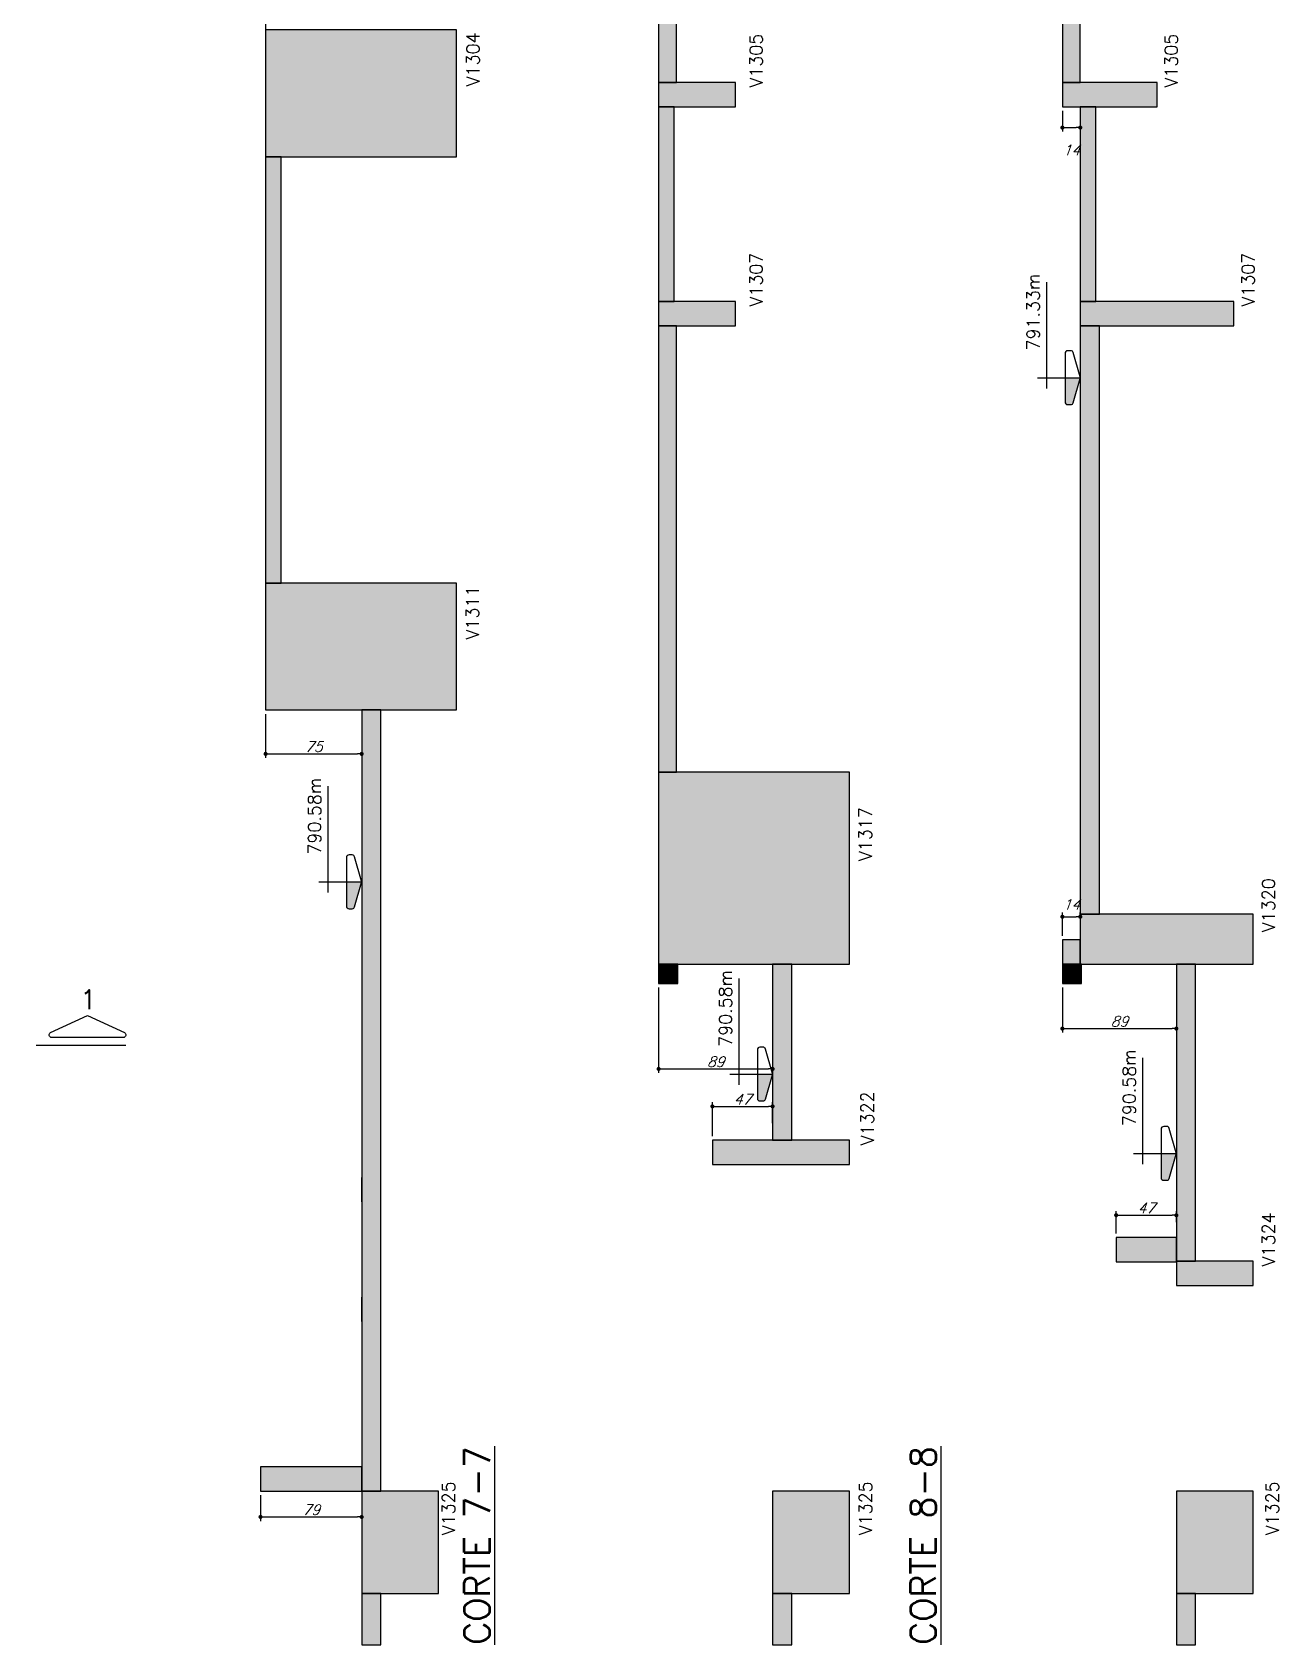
# Model space of a CAD drawing. Extents: x -5051 to 5519, y -2218 to 2282.
# Drawn here: x 3551 to 4525, y -556 to 704 of the extents above; entities that cross this region are included whole.
import ezdxf
from ezdxf.enums import TextEntityAlignment as Align

# ---------------------------------------------------------------- set-up
doc = ezdxf.new("R2010")
doc.units = 0
doc.header["$LTSCALE"] = 50
doc.header["$MEASUREMENT"] = 0
doc.layers.get('0').update_dxf_attribs({"linetype": 'CONTINUOUS'})
doc.layers.get('DEFPOINTS').update_dxf_attribs({"linetype": 'CONTINUOUS'})
for name, color, linetype in [('F-CORTE', 4, 'CONTINUOUS'), ('F-CORTE-INDICAÇÃO', 4, 'CONTINUOUS'), ('F-COTAS', 106, 'CONTINUOUS'), ('F-NÍVEL-VISTA', 2, 'CONTINUOUS'), ('F-SOLIDO-CORTE', 71, 'CONTINUOUS'), ('F-TEXTO', 6, 'CONTINUOUS'), ('F-TEXTO-YELLOW', 2, 'CONTINUOUS')]:
    doc.layers.add(name, color=color, linetype=linetype)
doc.styles.add('CP-TEXT-INCL', font='simplex.shx', dxfattribs={"oblique": 20})
doc.styles.add('MCP', font='simplex.shx')
doc.styles.add('ROMANS', font='simplex.shx')
doc.dimstyles.new('CP-COTAS-50', dxfattribs={"dimscale": 0.64, "dimtxt": 12.5, "dimasz": 5, "dimexe": 5, "dimexo": 5, "dimgap": 2.5, "dimtad": 1, "dimdec": 1, "dimdsep": 46, "dimtxsty": 'CP-TEXT-INCL', "dimblk1": 'DOT', "dimblk2": 'DOT', "dimsah": 1, "dimcen": 9, "dimclrd": 256, "dimclre": 256, "dimclrt": 256, "dimadec": 0, "dimazin": 0, "dimtfac": 1, "dimtdec": 1, "dimtmove": 2, "dimatfit": 3, "dimldrblk": 'DOT', "dimfxl": 5, "dimtolj": 1, "dimarcsym": 0})

# ---------------------------------------------------------------- blocks, each defined once
blk = doc.blocks.new('*U16')
at = {"layer": 'F-CORTE-INDICAÇÃO'}
for p, q in [((70, 0), (0, 0)), ((80, 0), (90, 0)), ((100, 0), (170, 0))]:
    blk.add_line(p, q, dxfattribs=at)
blk.add_lwpolyline([(112, 6, -0.802585), (111.2, 9.8), (140, 23.3), (168.8, 9.8, -0.802585), (168, 6)], format="xyb", close=True, dxfattribs=at)
at = {"layer": 'F-CORTE-INDICAÇÃO', "style": 'ROMANS'}
blk.add_attdef('CORTE', text='', height=15, dxfattribs=at).set_placement((140, 35.8), align=Align.MIDDLE_CENTER)
at = {"layer": 'F-CORTE-INDICAÇÃO', "color": 2, "style": 'ROMANS'}
blk.add_attdef('FOLHA', text='', height=12, dxfattribs=at).set_placement((140, -10), align=Align.MIDDLE_CENTER)
blk = doc.blocks.new('_DOT')
at = {"color": 0, "linetype": 'ByBlock'}
blk.add_line((-0.5, 0), (-1, 0), dxfattribs=at)
at = {"color": 0, "linetype": 'ByBlock', "const_width": 0.5}
blk.add_lwpolyline([(-0.25, 0, 1), (0.25, 0, 1)], format="xyb", close=True, dxfattribs=at)
blk = doc.blocks.new('*D243')
at = {"layer": 'DEFPOINTS', "color": 0, "linetype": 'Continuous', "transparency": 16777216}
for p in [(3729.4, -435.5), (3808.4, -437), (3808.4, -455.7)]:
    blk.add_point(p, dxfattribs=at)
at = {"layer": 'F-COTAS', "linetype": 'Continuous', "lineweight": -2, "transparency": 16777216}
for p, q in [((3729.4, -438.7), (3729.4, -458.9)), ((3808.4, -440.2), (3808.4, -458.9)), ((3732.6, -455.7), (3805.2, -455.7))]:
    blk.add_line(p, q, dxfattribs=at)
at = {"layer": 'F-COTAS', "linetype": 'Continuous', "lineweight": -2, "transparency": 16777216, "xscale": 3.2, "yscale": 3.2, "zscale": 3.2, "rotation": 180}
blk.add_blockref('_DOT', (3729.4, -455.7), dxfattribs=at)
at = {"layer": 'F-COTAS', "linetype": 'Continuous', "lineweight": -2, "transparency": 16777216, "xscale": 3.2, "yscale": 3.2, "zscale": 3.2}
blk.add_blockref('_DOT', (3808.4, -455.7), dxfattribs=at)
at = {"layer": 'F-COTAS', "linetype": 'Continuous', "transparency": 16777216, "insert": (3768.9, -450.1), "char_height": 8, "attachment_point": 5, "style": 'CP-TEXT-INCL'}
blk.add_mtext('\\A1;79', dxfattribs=at)
blk = doc.blocks.new('*D244')
at = {"layer": 'DEFPOINTS', "color": 0, "linetype": 'Continuous', "transparency": 16777216}
for p in [(4129.3, -135.1), (4082.3, -161.5), (4129.3, -151.3)]:
    blk.add_point(p, dxfattribs=at)
at = {"layer": 'F-COTAS', "linetype": 'Continuous', "lineweight": -2, "transparency": 16777216}
for p, q in [((4082.3, -158.3), (4082.3, -131.9)), ((4085.5, -135.1), (4126.1, -135.1)), ((4129.3, -148.1), (4129.3, -131.9))]:
    blk.add_line(p, q, dxfattribs=at)
at = {"layer": 'F-COTAS', "linetype": 'Continuous', "lineweight": -2, "transparency": 16777216, "xscale": 3.2, "yscale": 3.2, "zscale": 3.2, "rotation": 180}
blk.add_blockref('_DOT', (4082.3, -135.1), dxfattribs=at)
at = {"layer": 'F-COTAS', "linetype": 'Continuous', "lineweight": -2, "transparency": 16777216, "xscale": 3.2, "yscale": 3.2, "zscale": 3.2}
blk.add_blockref('_DOT', (4129.3, -135.1), dxfattribs=at)
at = {"layer": 'F-COTAS', "linetype": 'Continuous', "transparency": 16777216, "insert": (4105.8, -129.5), "char_height": 8, "attachment_point": 5, "style": 'CP-TEXT-INCL'}
blk.add_mtext('\\A1;47', dxfattribs=at)
blk = doc.blocks.new('*D245')
at = {"layer": 'DEFPOINTS', "color": 0, "linetype": 'Continuous', "transparency": 16777216}
for p in [(4040.3, -39), (4129.3, -61.5), (4129.3, -105.8)]:
    blk.add_point(p, dxfattribs=at)
at = {"layer": 'F-COTAS', "linetype": 'Continuous', "lineweight": -2, "transparency": 16777216}
for p, q in [((4040.3, -42.2), (4040.3, -109)), ((4129.3, -64.7), (4129.3, -109)), ((4043.5, -105.8), (4126.1, -105.8))]:
    blk.add_line(p, q, dxfattribs=at)
at = {"layer": 'F-COTAS', "linetype": 'Continuous', "lineweight": -2, "transparency": 16777216, "xscale": 3.2, "yscale": 3.2, "zscale": 3.2, "rotation": 180}
blk.add_blockref('_DOT', (4040.3, -105.8), dxfattribs=at)
at = {"layer": 'F-COTAS', "linetype": 'Continuous', "lineweight": -2, "transparency": 16777216, "xscale": 3.2, "yscale": 3.2, "zscale": 3.2}
blk.add_blockref('_DOT', (4129.3, -105.8), dxfattribs=at)
at = {"layer": 'F-COTAS', "linetype": 'Continuous', "transparency": 16777216, "insert": (4084.8, -100.2), "char_height": 8, "attachment_point": 5, "style": 'CP-TEXT-INCL'}
blk.add_mtext('\\A1;89', dxfattribs=at)
blk = doc.blocks.new('*D246')
at = {"layer": 'DEFPOINTS', "color": 0, "linetype": 'Continuous', "transparency": 16777216}
for p in [(4444.6, -220.1), (4397.6, -237.5), (4444.6, -228.7)]:
    blk.add_point(p, dxfattribs=at)
at = {"layer": 'F-COTAS', "linetype": 'Continuous', "lineweight": -2, "transparency": 16777216}
for p, q in [((4397.6, -234.3), (4397.6, -216.9)), ((4400.8, -220.1), (4441.4, -220.1)), ((4444.6, -225.5), (4444.6, -216.9))]:
    blk.add_line(p, q, dxfattribs=at)
at = {"layer": 'F-COTAS', "linetype": 'Continuous', "lineweight": -2, "transparency": 16777216, "xscale": 3.2, "yscale": 3.2, "zscale": 3.2, "rotation": 180}
blk.add_blockref('_DOT', (4397.6, -220.1), dxfattribs=at)
at = {"layer": 'F-COTAS', "linetype": 'Continuous', "lineweight": -2, "transparency": 16777216, "xscale": 3.2, "yscale": 3.2, "zscale": 3.2}
blk.add_blockref('_DOT', (4444.6, -220.1), dxfattribs=at)
at = {"layer": 'F-COTAS', "linetype": 'Continuous', "transparency": 16777216, "insert": (4421.1, -214.5), "char_height": 8, "attachment_point": 5, "style": 'CP-TEXT-INCL'}
blk.add_mtext('\\A1;47', dxfattribs=at)
blk = doc.blocks.new('*D247')
at = {"layer": 'DEFPOINTS', "color": 0, "linetype": 'Continuous', "transparency": 16777216}
for p in [(4355.6, -39), (4444.6, -46.5), (4444.6, -74.3)]:
    blk.add_point(p, dxfattribs=at)
at = {"layer": 'F-COTAS', "linetype": 'Continuous', "lineweight": -2, "transparency": 16777216}
for p, q in [((4355.6, -42.2), (4355.6, -77.5)), ((4444.6, -49.7), (4444.6, -77.5)), ((4358.8, -74.3), (4441.4, -74.3))]:
    blk.add_line(p, q, dxfattribs=at)
at = {"layer": 'F-COTAS', "linetype": 'Continuous', "lineweight": -2, "transparency": 16777216, "xscale": 3.2, "yscale": 3.2, "zscale": 3.2, "rotation": 180}
blk.add_blockref('_DOT', (4355.6, -74.3), dxfattribs=at)
at = {"layer": 'F-COTAS', "linetype": 'Continuous', "lineweight": -2, "transparency": 16777216, "xscale": 3.2, "yscale": 3.2, "zscale": 3.2}
blk.add_blockref('_DOT', (4444.6, -74.3), dxfattribs=at)
at = {"layer": 'F-COTAS', "linetype": 'Continuous', "transparency": 16777216, "insert": (4400.1, -68.7), "char_height": 8, "attachment_point": 5, "style": 'CP-TEXT-INCL'}
blk.add_mtext('\\A1;89', dxfattribs=at)
blk = doc.blocks.new('*D248')
at = {"layer": 'DEFPOINTS', "color": 0, "linetype": 'Continuous', "transparency": 16777216}
for p in [(4369.6, 13), (4369.6, 10.8), (4355.6, -5)]:
    blk.add_point(p, dxfattribs=at)
at = {"layer": 'F-COTAS', "linetype": 'Continuous', "lineweight": -2, "transparency": 16777216}
for p, q in [((4355.6, -1.8), (4355.6, 16.2)), ((4358.8, 13), (4366.4, 13)), ((4369.6, 14), (4369.6, 16.2))]:
    blk.add_line(p, q, dxfattribs=at)
at = {"layer": 'F-COTAS', "linetype": 'Continuous', "lineweight": -2, "transparency": 16777216, "xscale": 3.2, "yscale": 3.2, "zscale": 3.2, "rotation": 180}
blk.add_blockref('_DOT', (4355.6, 13), dxfattribs=at)
at = {"layer": 'F-COTAS', "linetype": 'Continuous', "lineweight": -2, "transparency": 16777216, "xscale": 3.2, "yscale": 3.2, "zscale": 3.2}
blk.add_blockref('_DOT', (4369.6, 13), dxfattribs=at)
at = {"layer": 'F-COTAS', "linetype": 'Continuous', "transparency": 16777216, "insert": (4362.6, 22.6), "char_height": 8, "attachment_point": 5, "style": 'CP-TEXT-INCL'}
blk.add_mtext('\\A1;14', dxfattribs=at)
blk = doc.blocks.new('*D249')
at = {"layer": 'DEFPOINTS', "color": 0, "linetype": 'Continuous', "transparency": 16777216}
for p in [(4355.6, 645.5), (4369.6, 645.5), (4369.6, 629.3)]:
    blk.add_point(p, dxfattribs=at)
at = {"layer": 'F-COTAS', "linetype": 'Continuous', "lineweight": -2, "transparency": 16777216}
for p, q in [((4355.6, 642.3), (4355.6, 626.1)), ((4369.6, 642.3), (4369.6, 626.1)), ((4358.8, 629.3), (4366.4, 629.3))]:
    blk.add_line(p, q, dxfattribs=at)
at = {"layer": 'F-COTAS', "linetype": 'Continuous', "lineweight": -2, "transparency": 16777216, "xscale": 3.2, "yscale": 3.2, "zscale": 3.2, "rotation": 180}
blk.add_blockref('_DOT', (4355.6, 629.3), dxfattribs=at)
at = {"layer": 'F-COTAS', "linetype": 'Continuous', "lineweight": -2, "transparency": 16777216, "xscale": 3.2, "yscale": 3.2, "zscale": 3.2}
blk.add_blockref('_DOT', (4369.6, 629.3), dxfattribs=at)
at = {"layer": 'F-COTAS', "linetype": 'Continuous', "transparency": 16777216, "insert": (4362.6, 611.7), "char_height": 8, "attachment_point": 5, "style": 'CP-TEXT-INCL'}
blk.add_mtext('\\A1;14', dxfattribs=at)
blk = doc.blocks.new('*D250')
at = {"layer": 'DEFPOINTS', "color": 0, "linetype": 'Continuous', "transparency": 16777216}
for p in [(3733.4, 174.5), (3808.4, 150.1), (3808.4, 140.2)]:
    blk.add_point(p, dxfattribs=at)
at = {"layer": 'F-COTAS', "linetype": 'Continuous', "lineweight": -2, "transparency": 16777216}
for p, q in [((3733.4, 171.3), (3733.4, 137)), ((3736.6, 140.2), (3805.2, 140.2)), ((3808.4, 146.9), (3808.4, 137))]:
    blk.add_line(p, q, dxfattribs=at)
at = {"layer": 'F-COTAS', "linetype": 'Continuous', "lineweight": -2, "transparency": 16777216, "xscale": 3.2, "yscale": 3.2, "zscale": 3.2, "rotation": 180}
blk.add_blockref('_DOT', (3733.4, 140.2), dxfattribs=at)
at = {"layer": 'F-COTAS', "linetype": 'Continuous', "lineweight": -2, "transparency": 16777216, "xscale": 3.2, "yscale": 3.2, "zscale": 3.2}
blk.add_blockref('_DOT', (3808.4, 140.2), dxfattribs=at)
at = {"layer": 'F-COTAS', "linetype": 'Continuous', "transparency": 16777216, "insert": (3770.9, 145.8), "char_height": 8, "attachment_point": 5, "style": 'CP-TEXT-INCL'}
blk.add_mtext('\\A1;75', dxfattribs=at)
blk = doc.blocks.new('Nível - Vista')
at = {"layer": 'F-NÍVEL-VISTA'}
blk.add_hatch(color=71, dxfattribs=at).paths.add_polyline_path([(0, 0.238), (-0.38, 0.238, 0.414214), (-0.42, 0.198), (-0.42, 0.148, 0.331206), (-0.391, 0.11), (-0.011, 0.002, 0.072993), (0, 0)])
at = {"layer": 'F-NÍVEL-VISTA', "color": 2}
for p, q in [((-0.168, 0.521), (1.493, 0.521)), ((0, 0.67), (0, 0))]:
    blk.add_line(p, q, dxfattribs=at)
blk.add_lwpolyline([(-0.011, 0.002, 0.146769), (0.011, 0.002), (0.391, 0.11, 0.331206), (0.42, 0.148), (0.42, 0.198, 0.414214), (0.38, 0.238), (-0.38, 0.238, 0.414214), (-0.42, 0.198), (-0.42, 0.148, 0.331206), (-0.391, 0.11), (-0.011, 0.002, 0.146769), (0.011, 0.002)], format="xyb", dxfattribs=at)
at = {"layer": 'F-TEXTO', "color": 3, "style": 'MCP'}
for tag, p in [('NÍVEL', (1.026, 0.636)), ('NÍVEL_DETALHE', (1.02, 0.186))]:
    blk.add_attdef(tag, text='', height=0.2, dxfattribs=at).set_placement(p, align=Align.CENTER)

msp = doc.modelspace()

# ---------------------------------------------------------------- hatches: boundary and pattern name
at = {"layer": 'F-SOLIDO-CORTE', "linetype": 'Continuous'}
msp.add_hatch(color=256, dxfattribs=at).paths.add_polyline_path([(4040.312, 1294.5), (4040.312, 1319.5), (4040.311, 1319.5), (4040.311, 1295.076), (4040.311, 1275.613), (4040.311, 1215.5), (4040.311, 1172.27), (4040.311, 1038.748), (4040.311, 1005.998), (4040.311, 904.846), (4040.311, 877.71), (4040.311, 793.898), (4040.311, 664.5), (4042.932, 664.5), (4051.024, 664.5), (4054.311, 664.5), (4054.311, 793.898), (4054.311, 821.034), (4054.311, 904.846), (4054.311, 937.596), (4054.311, 1038.748), (4054.311, 1081.979), (4054.311, 1215.5), (4054.311, 1294.5)])
for points in [[(4355.604, 879.877), (4355.604, 664.5), (4359.711, 664.5), (4363.233, 664.5), (4369.604, 664.5), (4369.604, 996.231), (4369.604, 1131.095), (4369.604, 1259.5), (4361.799, 1259.5), (4357.425, 1259.5), (4355.604, 1259.5), (4355.604, 1131.095)], [(3733.416, 616.952), (3733.416, 606.5), (3800.918, 606.5), (3842.483, 606.5), (3882.416, 606.5), (3882.416, 616.952), (3882.416, 619.035), (3882.416, 625.142), (3882.416, 669.992), (3882.416, 692.322), (3882.416, 705.5), (3814.914, 705.5), (3773.349, 705.5), (3733.416, 705.5), (3733.416, 692.322), (3733.416, 647.472), (3733.416, 625.142), (3733.416, 619.035)], [(4040.311, 656.482), (4040.311, 645.5), (4051.54, 645.5), (4086.221, 645.5), (4100.311, 645.5), (4100.311, 649.056), (4100.311, 660.038), (4100.311, 664.5), (4089.083, 664.5), (4054.402, 664.5), (4040.311, 664.5), (4040.311, 660.038)], [(4377.314, 645.5), (4394.605, 645.5), (4429.604, 645.5), (4429.604, 654.486), (4429.604, 660.06), (4429.604, 664.5), (4407.894, 664.5), (4390.602, 664.5), (4355.604, 664.5), (4355.604, 658.926), (4355.604, 654.486), (4355.604, 645.5)], [(4042.557, 493.5), (4049.493, 493.5), (4052.311, 493.5), (4052.311, 529.196), (4052.311, 557.642), (4052.311, 645.5), (4050.066, 645.5), (4043.13, 645.5), (4040.311, 645.5), (4040.311, 617.054), (4040.311, 529.196), (4040.311, 493.5)], [(4369.604, 619.856), (4369.604, 493.5), (4370.448, 493.5), (4371.628, 493.5), (4381.604, 493.5), (4381.604, 619.856), (4381.604, 633.87), (4381.604, 645.5), (4378.278, 645.5), (4375.518, 645.5), (4369.604, 645.5), (4369.604, 634.815)], [(3738.853, 273.5), (3740.741, 273.5), (3745.416, 273.5), (3745.416, 362.746), (3745.416, 430.701), (3745.416, 472.545), (3745.416, 555.45), (3745.416, 606.5), (3739.98, 606.5), (3736.632, 606.5), (3733.416, 606.5), (3733.416, 523.595), (3733.416, 472.545), (3733.416, 404.59), (3733.416, 362.746), (3733.416, 273.5)], [(4040.311, 485.482), (4040.311, 474.5), (4051.54, 474.5), (4086.221, 474.5), (4100.311, 474.5), (4100.311, 478.056), (4100.311, 489.038), (4100.311, 493.5), (4089.083, 493.5), (4054.402, 493.5), (4040.311, 493.5), (4040.311, 489.038)], [(4369.604, 476.37), (4369.604, 474.5), (4378.04, 474.5), (4389.849, 474.5), (4489.604, 474.5), (4489.604, 475.836), (4489.604, 477.705), (4489.604, 493.5), (4481.168, 493.5), (4469.359, 493.5), (4369.604, 493.5), (4369.604, 477.705)], [(4040.311, 317.695), (4040.311, 252.475), (4040.311, 126), (4042.932, 126), (4048.012, 126), (4054.311, 126), (4054.311, 191.22), (4054.311, 317.695), (4054.311, 392.658), (4054.311, 474.5), (4051.691, 474.5), (4043.599, 474.5), (4040.311, 474.5), (4040.311, 392.658)], [(4369.604, 344.863), (4369.604, 15), (4371.52, 15), (4373.836, 15), (4384.604, 15), (4384.604, 344.863), (4384.604, 398.881), (4384.604, 474.5), (4383.55, 474.5), (4382.073, 474.5), (4369.604, 474.5), (4369.604, 415.812)], [(3733.416, 188.35), (3733.416, 174.5), (3800.918, 174.5), (3821.763, 174.5), (3882.416, 174.5), (3882.416, 219.35), (3882.416, 233.201), (3882.416, 273.5), (3814.914, 273.5), (3794.069, 273.5), (3733.416, 273.5), (3733.416, 233.201)], [(3808.416, -260.687), (3808.416, -435.5), (3810.557, -435.5), (3811.814, -435.5), (3823.416, -435.5), (3823.416, -260.687), (3823.416, -52.143), (3823.416, 12.257), (3823.416, 16.788), (3823.416, 18.187), (3823.416, 173.075), (3823.416, 174.5), (3816.621, 174.5), (3814.522, 174.5), (3808.416, 174.5), (3808.416, 173.075), (3808.416, 18.187), (3808.416, 13.656), (3808.416, 12.257), (3808.416, -159.751)], [(4040.311, -2.178), (4040.311, -24), (4068.196, -24), (4122.27, -24), (4189.311, -24), (4189.311, -2.178), (4189.311, -1.56), (4189.311, 44.246), (4189.311, 72.317), (4189.311, 124.843), (4189.311, 126), (4161.427, 126), (4107.353, 126), (4040.311, 126), (4040.311, 124.843), (4040.311, 96.772), (4040.311, 44.246), (4040.311, -1.56)], [(4387.562, -24), (4408.981, -24), (4504.604, -24), (4504.604, 3.624), (4504.604, 6.152), (4504.604, 9.166), (4504.604, 11.807), (4504.604, 15), (4487.361, 15), (4466.517, 15), (4369.604, 15), (4369.604, 12.34), (4369.604, 9.166), (4369.604, 6.639), (4369.604, 3.624), (4369.604, -24)], [(4369.604, -8.086), (4369.604, -5), (4368.687, -5), (4366.413, -5), (4355.604, -5), (4355.604, -6.245), (4355.604, -9.331), (4355.604, -24), (4356.521, -24), (4358.795, -24), (4369.604, -24), (4369.604, -9.331)], [(4055.311, -26.584), (4055.311, -24), (4055.069, -24), (4052.485, -24), (4040.311, -24), (4040.311, -24.242), (4040.311, -26.826), (4040.311, -39), (4040.554, -39), (4043.138, -39), (4055.311, -39), (4055.311, -26.826)], [(4129.311, -161.5), (4132.119, -161.5), (4140.618, -161.5), (4144.311, -161.5), (4144.311, -135.768), (4144.311, -57.853), (4144.311, -24), (4141.504, -24), (4136.061, -24), (4129.311, -24), (4129.311, -57.853), (4129.311, -83.585)], [(4370.604, -33.032), (4370.604, -24), (4369.621, -24), (4360.589, -24), (4355.604, -24), (4355.604, -24.983), (4355.604, -34.015), (4355.604, -39), (4356.587, -39), (4365.619, -39), (4370.604, -39), (4370.604, -34.015)], [(4444.604, -31.244), (4444.604, -231.233), (4444.604, -246.562), (4444.604, -256), (4448.77, -256), (4451.335, -256), (4459.604, -256), (4459.604, -243.381), (4459.604, -231.233), (4459.604, -31.244), (4459.604, -27.314), (4459.604, -24), (4457.609, -24), (4455.927, -24), (4444.604, -24), (4444.604, -27.691)], [(4102.336, -180.5), (4162.968, -180.5), (4189.311, -180.5), (4189.311, -175.822), (4189.311, -172.266), (4189.311, -161.5), (4169.287, -161.5), (4108.655, -161.5), (4082.311, -161.5), (4082.311, -165.056), (4082.311, -175.822), (4082.311, -180.5)], [(4441.321, -237.5), (4433.708, -237.5), (4397.604, -237.5), (4397.604, -252.356), (4397.604, -253.678), (4397.604, -256.5), (4400.818, -256.5), (4407.676, -256.5), (4444.604, -256.5), (4444.604, -255.173), (4444.604, -252.356), (4444.604, -237.5)], [(4462.003, -275), (4472.425, -275), (4504.604, -275), (4504.604, -264.81), (4504.604, -259.3), (4504.604, -256), (4487.205, -256), (4476.783, -256), (4444.604, -256), (4444.604, -261.51), (4444.604, -264.81), (4444.604, -275)], [(3808.416, -422.287), (3808.416, -416.5), (3804.125, -416.5), (3753.477, -416.5), (3729.416, -416.5), (3729.416, -422.287), (3729.416, -423.309), (3729.416, -435.5), (3733.647, -435.5), (3784.101, -435.5), (3808.416, -435.5), (3808.416, -434.468)], [(3808.416, -447.243), (3808.416, -449.512), (3808.416, -450.823), (3808.416, -452.591), (3808.416, -453.617), (3808.416, -453.93), (3808.416, -454.113), (3808.416, -515.5), (3817.24, -515.5), (3822.376, -515.5), (3868.416, -515.5), (3868.416, -454.113), (3868.416, -453.799), (3868.416, -453.617), (3868.416, -451.846), (3868.416, -450.823), (3868.416, -448.553), (3868.416, -447.243), (3868.416, -444.889), (3868.416, -443.528), (3868.416, -441.522), (3868.416, -440.356), (3868.416, -437.296), (3868.416, -435.5), (3859.852, -435.5), (3854.827, -435.5), (3808.416, -435.5), (3808.416, -438.572), (3808.416, -440.356), (3808.416, -442.366), (3808.416, -443.528), (3808.416, -445.884)], [(4129.311, -449.958), (4129.311, -456.603), (4129.311, -459.681), (4129.311, -475.65), (4129.311, -477.086), (4129.311, -484.5), (4129.311, -485.93), (4129.311, -493.35), (4129.311, -494.521), (4129.311, -500.682), (4129.311, -500.915), (4129.311, -502.149), (4129.311, -508.766), (4129.311, -514.347), (4129.311, -515.5), (4134.737, -515.5), (4163.951, -515.5), (4189.311, -515.5), (4189.311, -514.347), (4189.311, -508.766), (4189.311, -502.149), (4189.311, -501.915), (4189.311, -500.682), (4189.311, -499.497), (4189.311, -493.35), (4189.311, -491.914), (4189.311, -484.5), (4189.311, -483.07), (4189.311, -475.65), (4189.311, -472.625), (4189.311, -456.603), (4189.311, -449.958), (4189.311, -444.298), (4189.311, -435.5), (4183.886, -435.5), (4154.672, -435.5), (4129.311, -435.5), (4129.311, -444.298)], [(4444.604, -446.173), (4444.604, -453.381), (4444.604, -461.783), (4444.604, -469.629), (4444.604, -475.319), (4444.604, -476.163), (4444.604, -499.361), (4444.604, -515.5), (4462.003, -515.5), (4474.107, -515.5), (4504.604, -515.5), (4504.604, -492.301), (4504.604, -476.163), (4504.604, -475.319), (4504.604, -469.629), (4504.604, -461.783), (4504.604, -453.381), (4504.604, -446.173), (4504.604, -444.649), (4504.604, -435.5), (4487.205, -435.5), (4475.101, -435.5), (4444.604, -435.5), (4444.604, -444.649)], [(3810.517, -555.5), (3817.148, -555.5), (3823.416, -555.5), (3823.416, -524.922), (3823.416, -520.579), (3823.416, -517.62), (3823.416, -517.215), (3823.416, -516.941), (3823.416, -516.079), (3823.416, -515.5), (3821.21, -515.5), (3819.727, -515.5), (3808.416, -515.5), (3808.416, -516.36), (3808.416, -516.941), (3808.416, -517.345), (3808.416, -517.62), (3808.416, -521.962), (3808.416, -524.922), (3808.416, -555.5)], [(4129.311, -537.954), (4129.311, -540.717), (4129.311, -555.5), (4130.589, -555.5), (4137.909, -555.5), (4144.311, -555.5), (4144.311, -540.717), (4144.311, -537.954), (4144.311, -534.437), (4144.311, -515.5), (4142.955, -515.5), (4135.652, -515.5), (4129.311, -515.5), (4129.311, -518.908)], [(4444.604, -519.882), (4444.604, -534.977), (4444.604, -543.359), (4444.604, -555.5), (4445.63, -555.5), (4447.115, -555.5), (4459.604, -555.5), (4459.604, -544.39), (4459.604, -534.977), (4459.604, -519.882), (4459.604, -518.529), (4459.604, -515.5), (4455.438, -515.5), (4452.454, -515.5), (4444.604, -515.5), (4444.604, -518.529)]]:
    msp.add_hatch(color=256, dxfattribs=at).paths.add_polyline_path(points, flags=16)

# ---------------------------------------------------------------- linework, layer by layer
at = {"layer": 'F-CORTE', "linetype": 'Continuous'}
for points in [[(3719.416, 1294.5), (3719.416, 1237.316), (3719.416, 883.5), (3719.416, 875.053), (3719.416, 869.878), (3719.416, 864.5), (3733.416, 864.5), (3733.416, 855.439), (3733.416, 850.023), (3733.416, 787.052), (3733.416, 749.408), (3733.416, 705.5), (3733.416, 616.952), (3733.416, 606.5), (3733.416, 523.595), (3733.416, 472.545), (3733.416, 404.59), (3733.416, 362.746), (3733.416, 273.5), (3733.416, 188.35), (3733.416, 174.5), (3800.918, 174.5), (3808.416, 174.5), (3808.416, -303)], [(4355.604, 879.877), (4355.604, 664.5), (4355.604, 658.926), (4355.604, 654.486), (4355.604, 645.5), (4369.604, 645.5), (4369.604, 619.856), (4369.604, 493.5), (4369.604, 476.37), (4369.604, 474.5), (4369.604, 344.863), (4369.604, 15), (4369.604, 12.34), (4369.604, 9.166), (4369.604, 6.639), (4369.604, 3.624), (4369.604, -5), (4368.687, -5), (4366.413, -5), (4355.604, -5), (4355.604, -6.245), (4355.604, -9.331), (4355.604, -24), (4355.604, -24.983), (4355.604, -34.015), (4355.604, -39), (4356.587, -39), (4365.619, -39), (4370.604, -39), (4370.604, -33.032), (4370.604, -24), (4387.562, -24), (4444.604, -24), (4444.604, -31.244), (4444.604, -237.5), (4441.321, -237.5), (4397.604, -237.5), (4397.604, -252.356), (4397.604, -253.678), (4397.604, -256.5), (4400.818, -256.5), (4407.676, -256.5), (4444.604, -256.5), (4444.604, -261.51), (4444.604, -264.81), (4444.604, -275), (4462.003, -275), (4504.604, -275), (4504.604, -264.81), (4504.604, -259.3), (4504.604, -256), (4487.205, -256), (4476.783, -256), (4459.604, -256), (4459.604, -243.381), (4459.604, -231.233), (4459.604, -31.244), (4459.604, -27.314), (4459.604, -24), (4504.604, -24), (4504.604, 3.624), (4504.604, 6.152), (4504.604, 9.166), (4504.604, 11.807), (4504.604, 15), (4487.361, 15), (4466.517, 15), (4384.604, 15), (4384.604, 344.863), (4384.604, 398.881), (4384.604, 474.5), (4389.849, 474.5), (4489.604, 474.5), (4489.604, 475.836), (4489.604, 477.705), (4489.604, 493.5), (4481.168, 493.5), (4469.359, 493.5), (4381.604, 493.5), (4381.604, 619.856), (4381.604, 633.87), (4381.604, 645.5), (4429.604, 645.5), (4429.604, 654.486), (4429.604, 660.06), (4429.604, 664.5), (4407.894, 664.5), (4390.602, 664.5), (4369.604, 664.5), (4369.604, 996.231)], [(4040.311, 793.898), (4040.311, 664.5), (4040.311, 656.482), (4040.311, 645.5), (4040.311, 617.054), (4040.311, 529.196), (4040.311, 493.5), (4040.311, 485.482), (4040.311, 474.5), (4040.311, 317.695), (4040.311, 126), (4040.311, -2.178), (4040.311, -24), (4040.311, -24.242), (4040.311, -26.826), (4040.311, -39), (4040.554, -39), (4043.138, -39), (4055.311, -39), (4055.311, -26.584), (4055.311, -24), (4068.196, -24), (4122.27, -24), (4129.311, -24), (4129.311, -161.5), (4108.655, -161.5), (4082.311, -161.5), (4082.311, -165.056), (4082.311, -175.822), (4082.311, -180.5), (4102.336, -180.5), (4189.311, -180.5), (4189.311, -175.822), (4189.311, -172.266), (4189.311, -161.5), (4169.287, -161.5), (4144.311, -161.5), (4144.311, -135.768), (4144.311, -57.853), (4144.311, -24), (4189.311, -24), (4189.311, -2.178), (4189.311, -1.56), (4189.311, 44.246), (4189.311, 72.317), (4189.311, 124.843), (4189.311, 126), (4161.427, 126), (4107.353, 126), (4054.311, 126), (4054.311, 191.22), (4054.311, 317.695), (4054.311, 392.658), (4054.311, 474.5), (4086.221, 474.5), (4100.311, 474.5), (4100.311, 478.056), (4100.311, 489.038), (4100.311, 493.5), (4089.083, 493.5), (4054.402, 493.5), (4052.311, 493.5), (4052.311, 529.196), (4052.311, 557.642), (4052.311, 645.5), (4086.221, 645.5), (4100.311, 645.5), (4100.311, 649.056), (4100.311, 660.038), (4100.311, 664.5), (4089.083, 664.5), (4054.402, 664.5), (4054.311, 664.5), (4054.311, 793.898)], [(3808.416, -303), (3808.416, -416.5), (3804.125, -416.5), (3753.477, -416.5), (3729.416, -416.5), (3729.416, -422.287), (3729.416, -423.309), (3729.416, -435.5), (3733.647, -435.5), (3784.101, -435.5), (3808.416, -435.5), (3808.416, -447.243), (3808.416, -515.5), (3808.416, -516.36), (3808.416, -516.941), (3808.416, -517.345), (3808.416, -517.62), (3808.416, -521.962), (3808.416, -524.922), (3808.416, -555.5), (3810.517, -555.5), (3823.416, -555.5), (3823.416, -524.922), (3823.416, -520.579), (3823.416, -517.62), (3823.416, -517.215), (3823.416, -516.941), (3823.416, -516.079), (3823.416, -515.5), (3868.416, -515.5), (3868.416, -454.113), (3868.416, -453.799), (3868.416, -453.617), (3868.416, -451.846), (3868.416, -450.823), (3868.416, -448.553), (3868.416, -447.243), (3868.416, -444.889), (3868.416, -443.528), (3868.416, -441.522), (3868.416, -440.356), (3868.416, -437.296), (3868.416, -435.5), (3859.852, -435.5), (3854.827, -435.5), (3823.416, -435.5), (3823.416, -260.687), (3823.416, -52.143), (3823.416, 12.257), (3823.416, 16.788), (3823.416, 18.187), (3823.416, 173.075), (3823.416, 174.5), (3882.416, 174.5), (3882.416, 219.35), (3882.416, 233.201), (3882.416, 273.5), (3814.914, 273.5), (3794.069, 273.5), (3745.416, 273.5), (3745.416, 362.746), (3745.416, 430.701), (3745.416, 472.545), (3745.416, 555.45), (3745.416, 606.5), (3800.918, 606.5), (3842.483, 606.5), (3882.416, 606.5), (3882.416, 616.952), (3882.416, 619.035), (3882.416, 625.142), (3882.416, 669.992), (3882.416, 692.322), (3882.416, 705.5)], [(4129.311, -537.954), (4129.311, -555.5), (4130.589, -555.5), (4137.909, -555.5), (4144.311, -555.5), (4144.311, -540.717), (4144.311, -537.954), (4144.311, -534.437), (4144.311, -515.5), (4163.951, -515.5), (4189.311, -515.5), (4189.311, -514.347), (4189.311, -508.766), (4189.311, -502.149), (4189.311, -501.915), (4189.311, -500.682), (4189.311, -499.497), (4189.311, -493.35), (4189.311, -491.914), (4189.311, -484.5), (4189.311, -483.07), (4189.311, -475.65), (4189.311, -472.625), (4189.311, -456.603), (4189.311, -449.958), (4189.311, -444.298), (4189.311, -435.5), (4183.886, -435.5), (4154.672, -435.5), (4129.311, -435.5), (4129.311, -449.958), (4129.311, -515.5), (4129.311, -537.954)], [(4444.604, -519.882), (4444.604, -555.5), (4445.63, -555.5), (4447.115, -555.5), (4459.604, -555.5), (4459.604, -544.39), (4459.604, -534.977), (4459.604, -519.882), (4459.604, -518.529), (4459.604, -515.5), (4462.003, -515.5), (4474.107, -515.5), (4504.604, -515.5), (4504.604, -492.301), (4504.604, -476.163), (4504.604, -475.319), (4504.604, -469.629), (4504.604, -461.783), (4504.604, -453.381), (4504.604, -446.173), (4504.604, -444.649), (4504.604, -435.5), (4487.205, -435.5), (4475.101, -435.5), (4444.604, -435.5), (4444.604, -446.173), (4444.604, -515.5), (4444.604, -519.882)]]:
    msp.add_lwpolyline(points, dxfattribs=at)
at = {"layer": 'F-SOLIDO-CORTE', "linetype": 'Continuous'}
for points in [[(4040.312, 1294.5), (4040.312, 1275.613), (4040.312, 1215.5), (4040.312, 1172.27), (4040.312, 1038.748), (4040.312, 1005.998), (4040.312, 904.846), (4040.312, 877.71), (4040.312, 793.898), (4040.312, 664.5), (4042.932, 664.5)], [(4042.932, 664.5), (4051.024, 664.5), (4054.312, 664.5), (4054.312, 793.898), (4054.312, 821.034), (4054.312, 904.846), (4054.312, 937.596), (4054.312, 1038.748), (4054.312, 1081.979), (4054.312, 1215.5), (4054.312, 1234.963), (4054.312, 1294.5)], [(4355.604, 879.877), (4355.604, 664.5), (4359.711, 664.5), (4363.233, 664.5), (4369.604, 664.5), (4369.604, 996.231), (4369.604, 1131.095), (4369.604, 1259.5), (4361.799, 1259.5), (4357.425, 1259.5), (4355.604, 1259.5), (4355.604, 1131.095), (4355.604, 879.877)], [(3733.416, 616.952), (3733.416, 606.5), (3800.918, 606.5), (3842.483, 606.5), (3882.416, 606.5), (3882.416, 616.952), (3882.416, 619.035), (3882.416, 625.142), (3882.416, 669.992), (3882.416, 692.322), (3882.416, 705.5), (3814.914, 705.5), (3773.349, 705.5), (3733.416, 705.5), (3733.416, 692.322), (3733.416, 647.472), (3733.416, 625.142), (3733.416, 619.035), (3733.416, 616.952)], [(4040.312, 656.482), (4040.312, 645.5), (4051.54, 645.5), (4086.221, 645.5), (4100.312, 645.5), (4100.312, 649.056), (4100.312, 660.038), (4100.312, 664.5), (4089.083, 664.5), (4054.402, 664.5), (4040.312, 664.5), (4040.312, 660.038), (4040.312, 656.482)], [(4377.314, 645.5), (4394.605, 645.5), (4429.604, 645.5), (4429.604, 654.486), (4429.604, 660.06), (4429.604, 664.5), (4407.894, 664.5), (4390.603, 664.5), (4355.604, 664.5), (4355.604, 658.926), (4355.604, 654.486), (4355.604, 645.5), (4377.314, 645.5)], [(4042.557, 493.5), (4049.493, 493.5), (4052.312, 493.5), (4052.312, 529.196), (4052.312, 557.642), (4052.312, 645.5), (4050.066, 645.5), (4043.13, 645.5), (4040.312, 645.5), (4040.312, 617.054), (4040.312, 529.196), (4040.312, 493.5), (4042.557, 493.5)], [(4369.604, 619.856), (4369.604, 493.5), (4370.448, 493.5), (4371.629, 493.5), (4381.604, 493.5), (4381.604, 619.856), (4381.604, 633.87), (4381.604, 645.5), (4378.278, 645.5), (4375.518, 645.5), (4369.604, 645.5), (4369.604, 634.815), (4369.604, 619.856)], [(3738.853, 273.5), (3740.741, 273.5), (3745.416, 273.5), (3745.416, 362.746), (3745.416, 430.701), (3745.416, 472.545), (3745.416, 555.45), (3745.416, 606.5), (3739.98, 606.5), (3736.632, 606.5), (3733.416, 606.5), (3733.416, 523.595), (3733.416, 472.545), (3733.416, 404.59), (3733.416, 362.746), (3733.416, 273.5), (3738.853, 273.5)], [(4040.312, 485.482), (4040.312, 474.5), (4051.54, 474.5), (4086.221, 474.5), (4100.312, 474.5), (4100.312, 478.056), (4100.312, 489.038), (4100.312, 493.5), (4089.083, 493.5), (4054.402, 493.5), (4040.312, 493.5), (4040.312, 489.038), (4040.312, 485.482)], [(4369.604, 476.37), (4369.604, 474.5), (4378.04, 474.5), (4389.849, 474.5), (4489.604, 474.5), (4489.604, 475.836), (4489.604, 477.705), (4489.604, 493.5), (4481.168, 493.5), (4469.359, 493.5), (4369.604, 493.5), (4369.604, 477.705), (4369.604, 476.37)], [(4040.312, 317.695), (4040.312, 252.475), (4040.312, 126), (4042.932, 126), (4048.012, 126), (4054.312, 126), (4054.312, 191.22), (4054.312, 317.695), (4054.312, 392.658), (4054.312, 474.5), (4051.692, 474.5), (4043.599, 474.5), (4040.312, 474.5), (4040.312, 392.658), (4040.312, 317.695)], [(4369.604, 344.863), (4369.604, 15), (4371.52, 15), (4373.836, 15), (4384.604, 15), (4384.604, 344.863), (4384.604, 398.881), (4384.604, 474.5), (4383.55, 474.5), (4382.073, 474.5), (4369.604, 474.5), (4369.604, 415.812), (4369.604, 344.863)], [(3733.416, 188.35), (3733.416, 174.5), (3800.918, 174.5), (3821.763, 174.5), (3882.416, 174.5), (3882.416, 219.35), (3882.416, 233.2), (3882.416, 273.5), (3814.914, 273.5), (3794.069, 273.5), (3733.416, 273.5), (3733.416, 233.2), (3733.416, 188.35)], [(3808.416, -260.687), (3808.416, -435.5), (3810.557, -435.5), (3811.814, -435.5), (3823.416, -435.5), (3823.416, -260.687), (3823.416, -52.143), (3823.416, 12.257), (3823.416, 16.788), (3823.416, 18.187), (3823.416, 173.075), (3823.416, 174.5), (3816.621, 174.5), (3814.522, 174.5), (3808.416, 174.5), (3808.416, 173.075), (3808.416, 18.187), (3808.416, 13.656), (3808.416, 12.257), (3808.416, -159.751), (3808.416, -260.687)], [(4040.312, -2.178), (4040.312, -24), (4068.196, -24), (4122.27, -24), (4189.312, -24), (4189.312, -2.178), (4189.312, -1.56), (4189.312, 44.246), (4189.312, 72.317), (4189.312, 124.843), (4189.312, 126), (4161.427, 126), (4107.353, 126), (4040.312, 126), (4040.312, 124.843), (4040.312, 96.772), (4040.312, 44.246), (4040.312, -1.56), (4040.312, -2.178)], [(4387.562, -24), (4408.981, -24), (4504.604, -24), (4504.604, 3.624), (4504.604, 6.152), (4504.604, 9.166), (4504.604, 11.807), (4504.604, 15), (4487.362, 15), (4466.517, 15), (4369.604, 15), (4369.604, 12.34), (4369.604, 9.166), (4369.604, 6.639), (4369.604, 3.624), (4369.604, -24), (4387.562, -24)], [(4369.604, -8.086), (4369.604, -5), (4368.687, -5), (4366.413, -5), (4355.604, -5), (4355.604, -6.245), (4355.604, -9.331), (4355.604, -24), (4356.521, -24), (4358.795, -24), (4369.604, -24), (4369.604, -9.331), (4369.604, -8.086)], [(4055.312, -26.584), (4055.312, -24), (4055.069, -24), (4052.485, -24), (4040.312, -24), (4040.312, -24.242), (4040.312, -26.826), (4040.312, -39), (4040.554, -39), (4043.138, -39), (4055.312, -39), (4055.312, -26.826), (4055.312, -26.584)], [(4129.312, -161.5), (4132.119, -161.5), (4140.619, -161.5), (4144.312, -161.5), (4144.312, -135.768), (4144.312, -57.853), (4144.312, -24), (4141.504, -24), (4136.061, -24), (4129.312, -24), (4129.312, -57.853), (4129.312, -83.585), (4129.312, -161.5)], [(4370.604, -33.032), (4370.604, -24), (4369.621, -24), (4360.589, -24), (4355.604, -24), (4355.604, -24.983), (4355.604, -34.015), (4355.604, -39), (4356.587, -39), (4365.619, -39), (4370.604, -39), (4370.604, -34.015), (4370.604, -33.032)], [(4444.604, -31.244), (4444.604, -231.233), (4444.604, -246.562), (4444.604, -256), (4448.77, -256), (4451.335, -256), (4459.604, -256), (4459.604, -243.381), (4459.604, -231.233), (4459.604, -31.244), (4459.604, -27.314), (4459.604, -24), (4457.609, -24), (4455.927, -24), (4444.604, -24), (4444.604, -27.691), (4444.604, -31.244)], [(4102.336, -180.5), (4162.968, -180.5), (4189.312, -180.5), (4189.312, -175.822), (4189.312, -172.266), (4189.312, -161.5), (4169.287, -161.5), (4108.655, -161.5), (4082.312, -161.5), (4082.312, -165.056), (4082.312, -175.822), (4082.312, -180.5), (4102.336, -180.5)], [(3808.416, -209.5), (3808.416, -209.5), (3808.416, -205.397), (3808.416, -203.301), (3808.416, -190.5)], [(4441.321, -237.5), (4433.708, -237.5), (4397.604, -237.5), (4397.604, -252.356), (4397.604, -253.678), (4397.604, -256.5), (4400.818, -256.5), (4407.676, -256.5), (4444.604, -256.5), (4444.604, -255.173), (4444.604, -252.356), (4444.604, -237.5), (4441.321, -237.5)], [(4462.003, -275), (4472.425, -275), (4504.604, -275), (4504.604, -264.81), (4504.604, -259.3), (4504.604, -256), (4487.205, -256), (4476.783, -256), (4444.604, -256), (4444.604, -261.51), (4444.604, -264.81), (4444.604, -275), (4462.003, -275)], [(3808.416, -284), (3808.416, -284)], [(3808.416, -303), (3808.416, -303), (3808.416, -301.373), (3808.416, -297.271), (3808.416, -284)], [(3808.416, -422.287), (3808.416, -416.5), (3804.125, -416.5), (3753.477, -416.5), (3729.416, -416.5), (3729.416, -422.287), (3729.416, -423.309), (3729.416, -435.5), (3733.647, -435.5), (3784.101, -435.5), (3808.416, -435.5), (3808.416, -434.468), (3808.416, -422.287)], [(3808.416, -447.243), (3808.416, -449.512), (3808.416, -450.823), (3808.416, -452.591), (3808.416, -453.617), (3808.416, -453.931), (3808.416, -454.113), (3808.416, -515.5), (3817.24, -515.5), (3822.376, -515.5), (3868.416, -515.5), (3868.416, -454.113), (3868.416, -453.799), (3868.416, -453.617), (3868.416, -451.846), (3868.416, -450.823), (3868.416, -448.553), (3868.416, -447.243), (3868.416, -444.889), (3868.416, -443.528), (3868.416, -441.522), (3868.416, -440.356), (3868.416, -437.296), (3868.416, -435.5), (3859.852, -435.5), (3854.827, -435.5), (3808.416, -435.5), (3808.416, -438.572), (3808.416, -440.356), (3808.416, -442.367), (3808.416, -443.528), (3808.416, -445.884), (3808.416, -447.243)], [(4129.312, -449.958), (4129.312, -456.603), (4129.312, -459.681), (4129.312, -475.65), (4129.312, -477.086), (4129.312, -484.5), (4129.312, -485.93), (4129.312, -493.35), (4129.312, -494.521), (4129.312, -500.682), (4129.312, -500.915), (4129.312, -502.149), (4129.312, -508.766), (4129.312, -514.347), (4129.312, -515.5), (4134.737, -515.5), (4163.951, -515.5), (4189.312, -515.5), (4189.312, -514.347), (4189.312, -508.766), (4189.312, -502.149), (4189.312, -501.915), (4189.312, -500.682), (4189.312, -499.497), (4189.312, -493.35), (4189.312, -491.914), (4189.312, -484.5), (4189.312, -483.07), (4189.312, -475.65), (4189.312, -472.625), (4189.312, -456.603), (4189.312, -449.958), (4189.312, -444.298), (4189.312, -435.5), (4183.886, -435.5), (4154.672, -435.5), (4129.312, -435.5), (4129.312, -444.298), (4129.312, -449.958)], [(4444.604, -446.173), (4444.604, -453.381), (4444.604, -461.782), (4444.604, -469.629), (4444.604, -475.319), (4444.604, -476.163), (4444.604, -499.361), (4444.604, -515.5), (4462.003, -515.5), (4474.107, -515.5), (4504.604, -515.5), (4504.604, -492.301), (4504.604, -476.163), (4504.604, -475.319), (4504.604, -469.629), (4504.604, -461.782), (4504.604, -453.381), (4504.604, -446.173), (4504.604, -444.649), (4504.604, -435.5), (4487.205, -435.5), (4475.101, -435.5), (4444.604, -435.5), (4444.604, -444.649), (4444.604, -446.173)], [(3810.517, -555.5), (3817.148, -555.5), (3823.416, -555.5), (3823.416, -524.922), (3823.416, -520.579), (3823.416, -517.62), (3823.416, -517.215), (3823.416, -516.941), (3823.416, -516.079), (3823.416, -515.5), (3821.21, -515.5), (3819.727, -515.5), (3808.416, -515.5), (3808.416, -516.36), (3808.416, -516.941), (3808.416, -517.345), (3808.416, -517.62), (3808.416, -521.962), (3808.416, -524.922), (3808.416, -555.5), (3810.517, -555.5)], [(4129.312, -537.954), (4129.312, -540.717), (4129.312, -555.5), (4130.59, -555.5), (4137.909, -555.5), (4144.312, -555.5), (4144.312, -540.717), (4144.312, -537.954), (4144.312, -534.437), (4144.312, -515.5), (4142.955, -515.5), (4135.652, -515.5), (4129.312, -515.5), (4129.312, -518.908), (4129.312, -537.954)], [(4444.604, -519.882), (4444.604, -534.977), (4444.604, -543.359), (4444.604, -555.5), (4445.63, -555.5), (4447.115, -555.5), (4459.604, -555.5), (4459.604, -544.39), (4459.604, -534.977), (4459.604, -519.882), (4459.604, -518.53), (4459.604, -515.5), (4455.438, -515.5), (4452.454, -515.5), (4444.604, -515.5), (4444.604, -518.53), (4444.604, -519.882)]]:
    msp.add_lwpolyline(points, dxfattribs=at)

# ---------------------------------------------------------------- block references
at = {"layer": 'F-CORTE-INDICAÇÃO', "linetype": 'Continuous'}
ref = msp.add_blockref('*U16', (3454.328, -87.306), dxfattribs=at)
ref.add_attrib('CORTE', '1', dxfattribs={"height": 15, "style": 'ROMANS'}).set_placement((3595.043, -51.543), align=Align.MIDDLE_CENTER)
at = {"layer": 'F-NÍVEL-VISTA', "xscale": 50, "yscale": 50, "zscale": 50, "rotation": 90}
for p, values in [((4369.604, 433.98), {'NÍVEL': '791.33m'}), ((3808.416, 40.279), {'NÍVEL': '790.58m'}), ((4129.311, -109.824), {'NÍVEL': '790.58m'}), ((4444.604, -171.799), {'NÍVEL': '790.58m'})]:
    msp.add_blockref('Nível - Vista', p, dxfattribs=at).add_auto_attribs(values)

# ---------------------------------------------------------------- texts
at = {"layer": 'F-CORTE', "color": 6, "linetype": 'Continuous', "style": 'MCP'}
for s, p in [('%%UCORTE 7-7', (3908.416, -555.5)), ('%%UCORTE 8-8', (4256.897, -555.5))]:
    msp.add_text(s, height=20, rotation=90, dxfattribs=at).set_placement(p)
at = {"layer": 'F-TEXTO-YELLOW', "linetype": 'Continuous', "style": 'MCP'}
for s, p in [('V1304', (3900.308, 661.556)), ('V1305', (4121.435, 660.556)), ('V1305', (4445.609, 660.556)), ('V1307', (4121.435, 489.556)), ('V1307', (4505.609, 489.556)), ('V1311', (3899.964, 229.556)), ('V1317', (4206.699, 56.556)), ('V1320', (4521.575, 1.056)), ('V1322', (4208.273, -165.444)), ('V1324', (4521.575, -259.944)), ('V1325', (3881.24, -469.944)), ('V1325', (4206.897, -469.944)), ('V1325', (4524.567, -469.944))]:
    msp.add_text(s, height=10, rotation=90, dxfattribs=at).set_placement(p)

# ---------------------------------------------------------------- dimensions: what is measured, and where the dimension line sits
at = {"layer": 'F-COTAS', "linetype": 'Continuous'}
for base, p1, p2, picture, middle in [((4369.604, 629.344), (4355.604, 645.5), (4369.604, 645.5), '*D249', (4362.604, 611.744)), ((3808.416, 140.193), (3733.416, 174.5), (3808.416, 150.12), '*D250', (3770.916, 145.793)), ((4369.604, 13.032), (4355.604, -5), (4369.604, 10.753), '*D248', (4362.604, 22.632)), ((4129.312, -105.838), (4040.311, -39), (4129.312, -61.508), '*D245', (4084.812, -100.238)), ((4444.604, -74.276), (4355.604, -39), (4444.604, -46.504), '*D247', (4400.104, -68.676)), ((4129.311, -135.101), (4082.311, -161.5), (4129.311, -151.269), '*D244', (4105.811, -129.501)), ((4444.604, -220.071), (4397.604, -237.5), (4444.604, -228.698), '*D246', (4421.104, -214.471)), ((3808.416, -455.731), (3729.416, -435.5), (3808.416, -437.036), '*D243', (3768.916, -450.131))]:
    dim = msp.add_linear_dim(base=base, p1=p1, p2=p2, dimstyle='CP-COTAS-50', dxfattribs=at)
    dim.commit()
    dim.dimension.update_dxf_attribs({"geometry": picture, "text_midpoint": middle})

doc.saveas('drawing.dxf')
